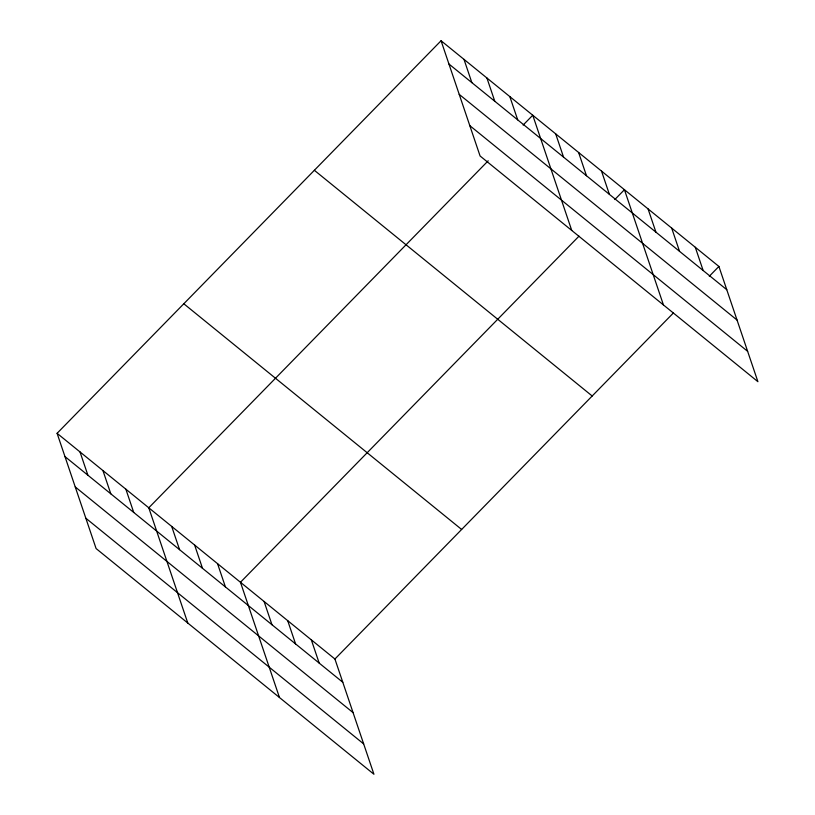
<?xml version="1.0" encoding="UTF-8"?>
<svg xmlns="http://www.w3.org/2000/svg" width="815" height="815" viewBox="0 0 815 815"><rect width="100%" height="100%" fill="white"/><g stroke="black" fill="none" stroke-linecap="round" stroke-linejoin="round"><path stroke-width="1.22" d="M57.091 433.315L334.924 659.019L373.932 774.25L96.099 548.556L57.091 433.315L441.068 40.75L718.901 266.444L757.909 381.685L480.076 155.981L441.068 40.75M488.185 160.8L148.778 507.796L187.786 623.037M523.138 125.062L532.755 115.231L571.753 230.462M578.996 236.167L240.466 582.277L279.474 697.518M614.826 199.532L624.433 189.712L663.441 304.942M334.924 659.019L673.455 312.909M709.284 276.275L718.901 266.444M448.943 64.018L726.776 289.712M459.212 94.367L737.045 320.061M469.797 125.632L747.63 351.336M314.356 170.294L592.189 395.998M183.803 303.771L461.636 529.465M64.966 456.583L342.799 682.277M75.245 486.932L353.078 712.636M85.83 518.208L363.663 743.901M695.287 247.261L703.162 270.529M671.672 228.078L679.547 251.346M648.057 208.895L655.932 232.163M601.521 171.089L609.396 194.357M578.599 152.466L586.474 175.734M555.677 133.854L563.552 157.122M509.833 96.608L517.708 119.876M486.912 77.985L494.787 101.254M463.99 59.373L471.865 82.641M311.31 639.826L319.185 663.094M287.695 620.643L295.57 643.911M264.08 601.46L271.955 624.728M217.544 563.654L225.419 586.922M194.622 545.041L202.497 568.31M171.7 526.419L179.575 549.687M125.856 489.173L133.731 512.441M102.935 470.561L110.809 493.829M80.013 451.938L87.888 475.206"/></g></svg>
